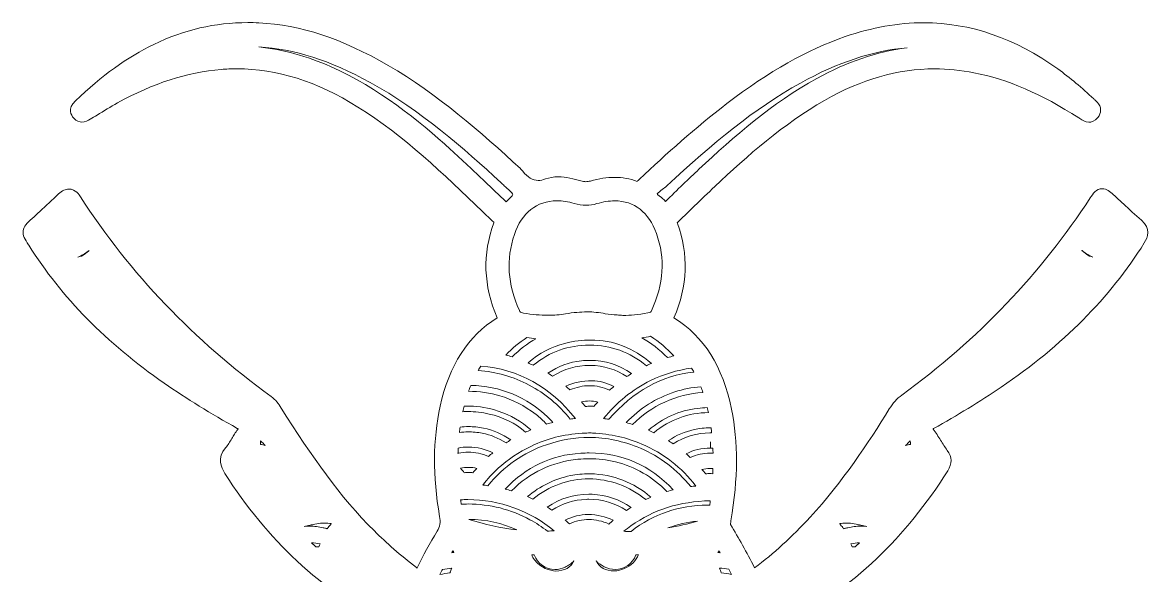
# Model space of a CAD drawing. Extents: x 39 to 1962, y -794 to -206.
# Drawn here: x 530.6 to 972.6, y -424.7 to -208.3 of the extents above; entities that cross this region are included whole.
import ezdxf

# ---------------------------------------------------------------- set-up
doc = ezdxf.new("R2010")
doc.units = 0
doc.header["$MEASUREMENT"] = 0
doc.layers.add('Layer 1', color=7, linetype='Continuous')

# ---------------------------------------------------------------- blocks, each defined once
blk = doc.blocks.new('block 5')
at = {"layer": 'Layer 1', "lineweight": 0}
for points, knots in [([(913.8, -350.93), (937.89, -334.6), (956.21, -316.15), (969.8, -294.52), (971.19, -292.3), (972.59, -288.97), (968.64, -285.61), (966.24, -283.58), (963.89, -281.37), (961.61, -279.24), (960.36, -278.07), (959.08, -276.87), (957.79, -275.69), (956.4, -274.43), (955.02, -273.3), (953.33, -273.3), (950.99, -273.3), (949.64, -275.37), (948.66, -276.88), (929.51, -306.35), (904.68, -332.32), (874.87, -354.09), (872.92, -355.51), (871.36, -357.22), (869.97, -359.47), (861.77, -372.71), (851.67, -388.09), (838.99, -401.82), (831.81, -409.61), (824.65, -416.14), (817.2, -421.7), (814.09, -415.56), (811.02, -410), (807.83, -404.75), (807.76, -404.63), (807.77, -404.43), (807.9, -403.7), (807.93, -403.58), (807.95, -403.46), (807.97, -403.34), (810.78, -386.47), (810.86, -372.58), (808.19, -359.64), (804.7, -342.72), (797.53, -331.33), (785.65, -323.85), (791.01, -311.34), (791.47, -298.92), (787.02, -286.91), (786.97, -286.76), (786.94, -286.66), (786.94, -286.6), (787, -286.51), (787.15, -286.34), (787.51, -285.99), (789.59, -284.01), (791.69, -281.99), (793.72, -280.03), (796.32, -277.53), (799, -274.95), (801.66, -272.44), (814.42, -260.41), (828.45, -248.01), (844.58, -238.76), (859.11, -230.44), (873.24, -226.39), (887.78, -226.39), (892.83, -226.39), (897.98, -226.9), (903.09, -227.91), (916.39, -230.53), (929.44, -236.16), (944.18, -245.6), (944.32, -245.69), (944.46, -245.79), (944.6, -245.88), (945.47, -246.47), (946.65, -247.28), (948.14, -247.28), (949.07, -247.28), (950.43, -246.96), (951.63, -245.44), (953.16, -243.49), (952.73, -241.74), (952.33, -240.87), (951.85, -239.82), (951.04, -239.11), (950.39, -238.53), (950.25, -238.4), (950.11, -238.28), (949.99, -238.16), (945.45, -233.83), (940.72, -229.88), (935.93, -226.42), (919.3, -214.43), (901.64, -208.35), (883.43, -208.35), (873.45, -208.35), (863.12, -210.18), (852.72, -213.79), (837.75, -218.98), (823.03, -227.3), (806.38, -239.97), (794, -249.39), (782.69, -259.74), (772.17, -269.53), (771.99, -269.7), (771.81, -269.88), (771.64, -270.05), (771.52, -270.18), (771.36, -270.34), (771.25, -270.45), (771.23, -270.44), (771.22, -270.44), (771.2, -270.43), (768.44, -269.39), (765.49, -268.86), (762.41, -268.86), (759.44, -268.86), (756.34, -269.33), (752.93, -270.3), (752.31, -270.47), (751.73, -270.56), (751.16, -270.56), (750.57, -270.56), (749.94, -270.46), (749.24, -270.27), (746.51, -269.52), (743.4, -268.67), (740.29, -268.67), (738.52, -268.67), (736.93, -268.94), (735.42, -269.48), (734.34, -269.87), (733.33, -270.07), (732.43, -270.07), (730.31, -270.07), (728.52, -268.97), (726.43, -266.39), (726.15, -266.04), (725.86, -265.77), (725.62, -265.56), (725.62, -265.56), (725.51, -265.45), (725.51, -265.45), (710.05, -251.11), (693.08, -236.3), (673.78, -225.06), (655.62, -214.49), (639.53, -209.19), (623.13, -208.38), (621.69, -208.31), (620.24, -208.28), (618.81, -208.28), (605.92, -208.28), (593.88, -211.07), (582.02, -216.82), (571.63, -221.85), (561.59, -229.07), (551.32, -238.89), (548.07, -241.99), (549.7, -244.62), (550.55, -245.6), (551.7, -246.94), (553, -247.22), (553.88, -247.22), (555.14, -247.22), (556.18, -246.69), (557.13, -246.12), (558.01, -245.58), (558.89, -245.04), (559.77, -244.5), (562.38, -242.89), (565.08, -241.23), (567.78, -239.73), (581.81, -231.98), (595.07, -227.68), (608.34, -226.62), (610.39, -226.45), (612.47, -226.37), (614.51, -226.37), (630.27, -226.37), (645.77, -231.26), (661.92, -241.33), (680.02, -252.62), (695.59, -267.66), (710.65, -282.2), (712.12, -283.62), (713.59, -285.04), (715.07, -286.46), (715.11, -286.5), (715.14, -286.53), (715.17, -286.56), (715.16, -286.59), (715.15, -286.62), (715.13, -286.66), (710.61, -298.78), (711.04, -311.29), (716.42, -323.83), (704.93, -331.05), (697.64, -342.38), (694.12, -358.45), (691.25, -371.6), (691.17, -385.69), (693.89, -401.55), (694.3, -403.93), (694.03, -405.57), (692.91, -407.4), (690.08, -412.03), (687.46, -416.85), (685.12, -421.71), (685.1, -421.75), (685.08, -421.79), (685.06, -421.82), (684.99, -421.77), (684.91, -421.71), (684.83, -421.64), (678.51, -416.7), (673.12, -412), (668.35, -407.26), (654.78, -393.79), (643.95, -378.29), (631.87, -359.16), (630.87, -357.58), (629.75, -355.93), (627.94, -354.62), (597.73, -332.77), (572.62, -306.48), (553.32, -276.5), (552.83, -275.74), (551.35, -273.44), (548.76, -273.44), (547.41, -273.44), (546.1, -274.07), (544.73, -275.36), (542.32, -277.66), (539.81, -279.96), (537.39, -282.18), (536.38, -283.1), (535.38, -284.02), (534.38, -284.94), (532.33, -286.83), (531.1, -287.97), (530.86, -289.77), (530.62, -291.56), (531.52, -292.98), (533, -295.34), (533, -295.34), (533.07, -295.45), (533.07, -295.45), (545.98, -315.97), (563.32, -333.63), (586.08, -349.43), (594.91, -355.56), (604.26, -361.35), (614.69, -367.13), (614.82, -367.2), (614.93, -367.26), (615.03, -367.32), (614.97, -367.4), (614.91, -367.48), (614.84, -367.58), (613.98, -368.73), (613.24, -369.94), (612.53, -371.1), (611.74, -372.41), (610.99, -373.65), (610.11, -374.73), (606.78, -378.81), (608.21, -382.23), (609.82, -384.75), (618.13, -397.77), (627.61, -409.29), (638.01, -418.98), (648.91, -429.16), (661.19, -437.69), (674.49, -444.32), (674.72, -444.44), (674.88, -444.53), (674.99, -444.6), (674.96, -444.72), (674.9, -444.89), (674.81, -445.12), (669.79, -458), (665.81, -471.82), (662.99, -486.21), (662.75, -487.43), (662.24, -488.34), (661.27, -489.27), (655.42, -494.91), (649.33, -500.1), (643.18, -504.7), (626.02, -517.52), (605.9, -528.45), (579.84, -539.1), (576.03, -540.65), (574.41, -543.03), (574.44, -547.04), (574.55, -563.4), (572.58, -581.06), (568.42, -601.02), (564.99, -617.51), (560.36, -633.59), (555.92, -648.65), (555.27, -650.82), (554.67, -652.88), (555.74, -654.63), (556.81, -656.38), (558.97, -656.79), (561.26, -657.22), (564.89, -657.91), (568.75, -658.63), (572.64, -659.34), (574.08, -659.6), (575.12, -659.79), (576.04, -659.79), (579.47, -659.79), (580.23, -657.28), (581.19, -654.12), (581.19, -654.12), (581.21, -654.05), (581.21, -654.05), (589.63, -626.24), (593.16, -596.71), (591.72, -566.26), (591.68, -565.39), (591.66, -564.52), (591.66, -563.63), (593.04, -564.68), (594.56, -565.2), (596.26, -565.2), (597.88, -565.2), (599.61, -564.73), (601.85, -563.68), (622.89, -553.81), (641.77, -540.65), (657.99, -524.55), (656.74, -543.64), (657.28, -560.46), (659.63, -575.81), (660.8, -583.39), (659.42, -589.76), (654.9, -597.78), (643.59, -617.8), (629.77, -637.83), (610.08, -662.7), (607.54, -665.9), (607.02, -668.85), (608.31, -672.55), (612.96, -685.8), (616.64, -700.42), (619.55, -717.25), (623.51, -740.2), (625.22, -763.08), (626.47, -784.38), (626.57, -785.93), (626.84, -790.65), (632.8, -790.83), (635.67, -790.91), (638.61, -791.11), (641.45, -791.3), (643.12, -791.41), (644.83, -791.53), (646.53, -791.62), (647.21, -791.66), (647.71, -791.67), (648.15, -791.67), (649.52, -791.67), (651.08, -791.52), (652.21, -790.35), (653.49, -789.03), (653.53, -787.25), (653.46, -784.89), (652.86, -765.2), (649.94, -744.89), (644.53, -722.81), (640.72, -707.23), (635.64, -691.09), (629.44, -674.81), (630.93, -674.97), (632.42, -675.06), (633.87, -675.15), (635.43, -675.25), (636.9, -675.34), (638.37, -675.5), (638.71, -675.54), (639.04, -675.56), (639.35, -675.56), (642.46, -675.56), (644.16, -673.71), (645.18, -672.32), (655.38, -658.35), (663.73, -643.6), (670.01, -628.42), (670.38, -629.63), (670.75, -630.86), (671.14, -632.06), (676.2, -647.82), (683.68, -668.26), (696.73, -686.59), (701.22, -692.88), (707.56, -700.71), (716.86, -705.45), (720.45, -707.28), (723.98, -708.2), (727.35, -708.2), (733.39, -708.2), (738.89, -705.19), (743.25, -699.48), (746.6, -695.08), (748.98, -689.9), (750.96, -682.68), (751.01, -682.53), (751.05, -682.38), (751.09, -682.22), (751.15, -682.45), (751.22, -682.67), (751.28, -682.9), (753.3, -689.87), (755.98, -697.1), (761.91, -702.78), (765.66, -706.37), (769.98, -708.19), (774.74, -708.19), (776.42, -708.19), (778.16, -707.96), (779.92, -707.51), (785.67, -706.03), (790.9, -702.78), (796.39, -697.28), (808.85, -684.79), (816.43, -669.44), (822.77, -654.7), (826.05, -647.09), (829.01, -638.8), (832.15, -628.43), (838.61, -644), (846.98, -658.76), (857.08, -672.36), (858.09, -673.73), (859.8, -675.55), (862.9, -675.55), (863.21, -675.55), (863.54, -675.53), (863.88, -675.5), (865.49, -675.32), (867.16, -675.21), (868.78, -675.11), (870.08, -675.02), (871.43, -674.94), (872.78, -674.81), (866.8, -690.63), (862.08, -705.43), (858.36, -720.02), (852.48, -743.13), (849.32, -764.47), (848.72, -785.24), (848.67, -786.82), (848.79, -788.81), (850.18, -790.24), (851.14, -791.23), (852.49, -791.72), (854.2, -791.72), (854.51, -791.72), (854.84, -791.71), (855.18, -791.68), (859.4, -791.3), (863.92, -791.02), (869.81, -790.77), (873.49, -790.61), (875.47, -788.67), (875.71, -785), (875.71, -785), (875.82, -783.32), (875.82, -783.32), (876.55, -772.22), (877.3, -760.74), (878.31, -749.49), (880.98, -720), (885.27, -697.86), (892.22, -677.72), (894.84, -670.15), (893.84, -664.69), (888.68, -658.27), (869.55, -634.47), (854.56, -612), (842.85, -589.56), (841.76, -587.47), (841.44, -585.53), (841.8, -583.07), (844.1, -567.17), (845.03, -550.65), (844.58, -533.94), (844.5, -530.82), (844.34, -527.67), (844.17, -524.6), (860.86, -541.22), (880.33, -554.62), (902.06, -564.43), (903.49, -565.07), (904.77, -565.39), (905.95, -565.39), (907.62, -565.39), (909.1, -564.8), (910.45, -563.59), (909.62, -579.85), (910.12, -595.81), (911.95, -611.07), (913.72, -625.8), (916.8, -640.62), (921.13, -655.13), (922.06, -658.25), (923.89, -659.83), (926.57, -659.83), (927.15, -659.83), (927.76, -659.76), (928.44, -659.6), (932.93, -658.57), (937.56, -657.79), (941.54, -657.13), (942.99, -656.89), (945.04, -656.37), (946.15, -654.56), (946.99, -653.21), (947.07, -651.51), (946.4, -649.37), (944.61, -643.65), (942.98, -637.75), (941.41, -632.04), (941.41, -632.04), (940.85, -630.01), (940.85, -630.01), (931.62, -596.61), (927.58, -570.56), (927.74, -545.57), (927.77, -541.45), (924.74, -540.14), (923.45, -539.58), (921.87, -538.9), (920.29, -538.22), (918.71, -537.55), (913.22, -535.19), (907.55, -532.76), (902.08, -530.18), (877.13, -518.42), (857.25, -505.16), (841.29, -489.64), (840.03, -488.41), (839.37, -487.26), (839.09, -485.78), (836.45, -471.95), (832.64, -458.62), (827.77, -446.19), (827.29, -444.98), (827.37, -444.62), (827.36, -444.61), (827.41, -444.54), (827.64, -444.25), (828.91, -443.61), (842.1, -436.91), (854.26, -428.32), (865.05, -418.06), (875.3, -408.33), (884.65, -396.77), (892.86, -383.72), (894.62, -380.92), (894.55, -378.39), (892.65, -375.76), (891.73, -374.49), (890.91, -373.16), (890.03, -371.75), (889.15, -370.32), (888.23, -368.84), (887.2, -367.42), (887.17, -367.37), (887.14, -367.33), (887.11, -367.28), (887.17, -367.25), (887.25, -367.2), (887.33, -367.16), (896.47, -362.1), (905.38, -356.65), (913.8, -350.93)], [0, 0, 0, 0, 1, 1, 1, 2, 2, 2, 3, 3, 3, 4, 4, 4, 5, 5, 5, 6, 6, 6, 7, 7, 7, 8, 8, 8, 9, 9, 9, 10, 10, 10, 11, 11, 11, 12, 12, 12, 13, 13, 13, 14, 14, 14, 15, 15, 15, 16, 16, 16, 17, 17, 17, 18, 18, 18, 19, 19, 19, 20, 20, 20, 21, 21, 21, 22, 22, 22, 23, 23, 23, 24, 24, 24, 25, 25, 25, 26, 26, 26, 27, 27, 27, 28, 28, 28, 29, 29, 29, 30, 30, 30, 31, 31, 31, 32, 32, 32, 33, 33, 33, 34, 34, 34, 35, 35, 35, 36, 36, 36, 37, 37, 37, 38, 38, 38, 39, 39, 39, 40, 40, 40, 41, 41, 41, 42, 42, 42, 43, 43, 43, 44, 44, 44, 45, 45, 45, 46, 46, 46, 47, 47, 47, 48, 48, 48, 49, 49, 49, 50, 50, 50, 51, 51, 51, 52, 52, 52, 53, 53, 53, 54, 54, 54, 55, 55, 55, 56, 56, 56, 57, 57, 57, 58, 58, 58, 59, 59, 59, 60, 60, 60, 61, 61, 61, 62, 62, 62, 63, 63, 63, 64, 64, 64, 65, 65, 65, 66, 66, 66, 67, 67, 67, 68, 68, 68, 69, 69, 69, 70, 70, 70, 71, 71, 71, 72, 72, 72, 73, 73, 73, 74, 74, 74, 75, 75, 75, 76, 76, 76, 77, 77, 77, 78, 78, 78, 79, 79, 79, 80, 80, 80, 81, 81, 81, 82, 82, 82, 83, 83, 83, 84, 84, 84, 85, 85, 85, 86, 86, 86, 87, 87, 87, 88, 88, 88, 89, 89, 89, 90, 90, 90, 91, 91, 91, 92, 92, 92, 93, 93, 93, 94, 94, 94, 95, 95, 95, 96, 96, 96, 97, 97, 97, 98, 98, 98, 99, 99, 99, 100, 100, 100, 101, 101, 101, 102, 102, 102, 103, 103, 103, 104, 104, 104, 105, 105, 105, 106, 106, 106, 107, 107, 107, 108, 108, 108, 109, 109, 109, 110, 110, 110, 111, 111, 111, 112, 112, 112, 113, 113, 113, 114, 114, 114, 115, 115, 115, 116, 116, 116, 117, 117, 117, 118, 118, 118, 119, 119, 119, 120, 120, 120, 121, 121, 121, 122, 122, 122, 123, 123, 123, 124, 124, 124, 125, 125, 125, 126, 126, 126, 127, 127, 127, 128, 128, 128, 129, 129, 129, 130, 130, 130, 131, 131, 131, 132, 132, 132, 133, 133, 133, 134, 134, 134, 135, 135, 135, 136, 136, 136, 137, 137, 137, 138, 138, 138, 139, 139, 139, 140, 140, 140, 141, 141, 141, 142, 142, 142, 143, 143, 143, 144, 144, 144, 145, 145, 145, 146, 146, 146, 147, 147, 147, 148, 148, 148, 149, 149, 149, 150, 150, 150, 151, 151, 151, 152, 152, 152, 153, 153, 153, 154, 154, 154, 155, 155, 155, 156, 156, 156, 157, 157, 157, 158, 158, 158, 159, 159, 159, 160, 160, 160, 161, 161, 161, 162, 162, 162, 163, 163, 163, 164, 164, 164, 165, 165, 165, 166, 166, 166, 167, 167, 167, 168, 168, 168, 169, 169, 169, 170, 170, 170, 171, 171, 171, 172, 172, 172, 173, 173, 173, 174, 174, 174, 175, 175, 175, 176, 176, 176, 177, 177, 177, 178, 178, 178, 179, 179, 179, 180, 180, 180, 181, 181, 181, 182, 182, 182, 183, 183, 183, 184, 184, 184, 185, 185, 185, 186, 186, 186, 187, 187, 187, 188, 188, 188, 189, 189, 189, 190, 190, 190, 191, 191, 191, 192, 192, 192, 193, 193, 193, 194, 194, 194, 194]), ([(711.61, -270.52), (707.25, -266.35), (702.74, -262.04), (698.17, -257.92), (685.66, -246.63), (670.3, -233.95), (651.24, -225.5), (641.99, -221.39), (632.56, -218.83), (623.11, -217.83), (637, -218.58), (650.96, -223.04), (666.65, -231.68), (686.5, -242.63), (703.48, -257.63), (717.84, -270.83), (718.08, -271.05), (718.31, -271.27), (718.55, -271.49), (718.77, -271.71), (719, -271.93), (719.24, -272.15), (720.73, -273.52), (722.26, -274.94), (722.62, -275.57), (722.33, -276.12), (721.2, -277.26), (719.99, -278.46), (719.97, -278.45), (719.96, -278.44), (719.95, -278.42), (717.15, -275.81), (714.33, -273.12), (711.61, -270.52)], [0, 0, 0, 0, 1, 1, 1, 2, 2, 2, 3, 3, 3, 4, 4, 4, 5, 5, 5, 6, 6, 6, 7, 7, 7, 8, 8, 8, 9, 9, 9, 10, 10, 10, 11, 11, 11, 11]), ([(781.05, -273.61), (781.65, -273.15), (782.28, -272.68), (782.84, -272.15), (801.05, -255.36), (816.92, -242.1), (835.22, -231.94), (849.84, -223.82), (863.54, -219.28), (877.01, -218.1), (865.17, -219.65), (853.3, -223.68), (841.58, -230.14), (824.03, -239.81), (809.04, -252.95), (795.45, -265.7), (791.54, -269.38), (786.93, -273.74), (782.32, -278.33), (781.65, -277.42), (780.77, -276.75), (780.04, -276.18), (779.73, -275.94), (779.29, -275.6), (779.05, -275.36), (779.41, -274.87), (780.45, -274.07), (781.05, -273.61)], [0, 0, 0, 0, 1, 1, 1, 2, 2, 2, 3, 3, 3, 4, 4, 4, 5, 5, 5, 6, 6, 6, 7, 7, 7, 8, 8, 8, 9, 9, 9, 9]), ([(739.84, -278.05), (741.97, -278.05), (744.23, -278.4), (746.57, -279.07), (748.24, -279.56), (749.77, -279.8), (751.24, -279.8), (752.63, -279.8), (754, -279.59), (755.42, -279.16), (757.87, -278.43), (760.24, -278.06), (762.45, -278.06), (770.13, -278.06), (775.78, -282.47), (778.78, -290.83), (782.31, -300.66), (781.68, -310.58), (776.85, -321.15), (776.68, -321.53), (776.59, -321.73), (775.41, -321.94), (771.59, -322.6), (768.63, -322.9), (765.8, -322.9), (765.8, -322.9), (765.7, -322.9), (765.7, -322.9), (764.94, -322.83), (764.17, -322.78), (763.44, -322.74), (761.78, -322.64), (760.22, -322.54), (758.75, -322.24), (756.44, -321.76), (754.09, -321.52), (751.59, -321.52), (749.02, -321.52), (746.29, -321.77), (743.22, -322.29), (741.01, -322.66), (738.68, -322.85), (736.29, -322.85), (733.29, -322.85), (730.18, -322.57), (726.76, -321.99), (725.54, -321.78), (725.36, -321.5), (725.13, -321), (720.5, -310.72), (719.86, -300.98), (723.17, -291.22), (726.06, -282.73), (731.98, -278.05), (739.84, -278.05)], [0, 0, 0, 0, 1, 1, 1, 2, 2, 2, 3, 3, 3, 4, 4, 4, 5, 5, 5, 6, 6, 6, 7, 7, 7, 8, 8, 8, 9, 9, 9, 10, 10, 10, 11, 11, 11, 12, 12, 12, 13, 13, 13, 14, 14, 14, 15, 15, 15, 16, 16, 16, 17, 17, 17, 18, 18, 18, 18]), ([(555.77, -298.27), (555.47, -298.5), (555.17, -298.74), (554.87, -298.99), (554.17, -299.56), (553.31, -299.84), (552.32, -300.05), (552.41, -300.02), (552.87, -299.8), (552.87, -299.8), (554.25, -299.17), (555.53, -298.38), (556.69, -297.45), (556.7, -297.46), (556.71, -297.48), (556.73, -297.5), (556.41, -297.75), (556.1, -298.01), (555.77, -298.27)], [0, 0, 0, 0, 1, 1, 1, 2, 2, 2, 3, 3, 3, 4, 4, 4, 5, 5, 5, 6, 6, 6, 6]), ([(945.42, -297.53), (946.55, -298.43), (947.79, -299.19), (949.14, -299.8), (949.14, -299.8), (949.6, -300.02), (949.68, -300.05), (948.7, -299.84), (947.83, -299.56), (947.13, -298.99), (946.84, -298.75), (946.55, -298.52), (946.26, -298.29), (945.96, -298.05), (945.67, -297.82), (945.38, -297.58), (945.4, -297.56), (945.41, -297.55), (945.42, -297.53)], [0, 0, 0, 0, 1, 1, 1, 2, 2, 2, 3, 3, 3, 4, 4, 4, 5, 5, 5, 6, 6, 6, 6]), ([(773.01, -331.7), (774.18, -331.53), (775.35, -331.33), (776.5, -331.09), (779.77, -333.19), (782.83, -335.76), (785.62, -338.75), (784.81, -338.95), (783.98, -339.17), (783.15, -339.43), (780.01, -336.28), (776.62, -333.7), (773.01, -331.7)], [0, 0, 0, 0, 1, 1, 1, 2, 2, 2, 3, 3, 3, 4, 4, 4, 4]), ([(722.29, -339.18), (721.49, -338.9), (720.67, -338.65), (719.82, -338.44), (722.32, -335.8), (725.08, -333.49), (728.08, -331.54), (729.24, -331.74), (730.41, -331.9), (731.59, -332.01), (728.28, -333.91), (725.18, -336.3), (722.29, -339.18)], [0, 0, 0, 0, 1, 1, 1, 2, 2, 2, 3, 3, 3, 4, 4, 4, 4]), ([(742.91, -333.84), (746.42, -332.97), (749.85, -332.53), (753.12, -332.53), (761.76, -332.53), (769.72, -335.61), (776.82, -341.7), (776.16, -341.97), (775.51, -342.26), (774.85, -342.58), (768.41, -337.26), (760.96, -334.55), (752.7, -334.52), (752.7, -334.52), (752.57, -334.52), (752.57, -334.52), (744.36, -334.52), (736.95, -337.17), (730.56, -342.39), (729.88, -342.07), (729.19, -341.77), (728.51, -341.48), (732.9, -337.68), (737.73, -335.11), (742.91, -333.84)], [0, 0, 0, 0, 1, 1, 1, 2, 2, 2, 3, 3, 3, 4, 4, 4, 5, 5, 5, 6, 6, 6, 7, 7, 7, 8, 8, 8, 8]), ([(710.01, -342.71), (724.69, -343.89), (737.45, -350.97), (747.04, -363.26), (746.37, -363.33), (745.71, -363.41), (745.06, -363.49), (740.56, -357.93), (735.15, -353.45), (729, -350.18), (722.83, -346.9), (715.97, -344.94), (708.95, -344.44), (709.29, -343.85), (709.64, -343.28), (710.01, -342.71)], [0, 0, 0, 0, 1, 1, 1, 2, 2, 2, 3, 3, 3, 4, 4, 4, 5, 5, 5, 5]), ([(749.41, -340.66), (750.53, -340.55), (751.65, -340.49), (752.73, -340.49), (758.62, -340.49), (764.11, -342.23), (769.07, -345.67), (768.48, -346.03), (767.87, -346.42), (767.26, -346.85), (762.97, -344.04), (758.12, -342.56), (752.84, -342.46), (752.83, -342.46), (752.81, -342.46), (752.79, -342.46), (747.42, -342.47), (742.49, -343.9), (738.14, -346.71), (737.57, -346.31), (736.97, -345.91), (736.31, -345.5), (740.3, -342.78), (744.7, -341.15), (749.41, -340.66)], [0, 0, 0, 0, 1, 1, 1, 2, 2, 2, 3, 3, 3, 4, 4, 4, 5, 5, 5, 6, 6, 6, 7, 7, 7, 8, 8, 8, 8]), ([(792.57, -343.55), (792.88, -344.04), (793.17, -344.55), (793.46, -345.06), (780.89, -346.41), (769.71, -352.63), (760.18, -363.58), (759.48, -363.44), (758.79, -363.36), (758.11, -363.31), (763.13, -356.97), (769.3, -351.97), (776.5, -348.41), (781.55, -345.91), (786.83, -344.32), (792.57, -343.55)], [0, 0, 0, 0, 1, 1, 1, 2, 2, 2, 3, 3, 3, 4, 4, 4, 5, 5, 5, 5]), ([(753.62, -348.45), (753.62, -348.45), (753.7, -348.45), (753.7, -348.45), (756.34, -348.47), (759.33, -349.29), (762.11, -350.73), (761.52, -351.24), (760.97, -351.71), (760.44, -352.17), (757.85, -351), (755.22, -350.41), (752.59, -350.41), (750.03, -350.41), (747.47, -350.97), (744.93, -352.08), (744.38, -351.56), (743.84, -351.08), (743.31, -350.62), (746.35, -349.13), (749.62, -348.45), (753.62, -348.45)], [0, 0, 0, 0, 1, 1, 1, 2, 2, 2, 3, 3, 3, 4, 4, 4, 5, 5, 5, 6, 6, 6, 7, 7, 7, 7]), ([(706.1, -350.31), (717.51, -350.51), (728.21, -354.89), (736.32, -362.71), (737.01, -363.37), (737.65, -364.05), (738.29, -364.77), (737.45, -364.96), (736.6, -365.18), (735.74, -365.44), (734.52, -364.16), (733.2, -362.84), (731.66, -361.69), (727.02, -358.21), (722.4, -355.82), (717.54, -354.38), (713.6, -353.22), (709.46, -352.62), (705.24, -352.62), (705.51, -351.84), (705.8, -351.06), (706.1, -350.31)], [0, 0, 0, 0, 1, 1, 1, 2, 2, 2, 3, 3, 3, 4, 4, 4, 5, 5, 5, 6, 6, 6, 7, 7, 7, 7]), ([(796.17, -350.83), (796.45, -351.55), (796.72, -352.29), (796.98, -353.05), (786.6, -353.74), (776.7, -358.22), (769.41, -365.59), (768.59, -365.31), (767.76, -365.07), (766.96, -364.86), (772.2, -359.32), (778.57, -355.29), (785.93, -352.86), (789.22, -351.78), (792.65, -351.1), (796.17, -350.83)], [0, 0, 0, 0, 1, 1, 1, 2, 2, 2, 3, 3, 3, 4, 4, 4, 5, 5, 5, 5]), ([(752.62, -356.4), (753.67, -356.4), (754.73, -356.54), (755.8, -356.81), (755.3, -357.37), (754.81, -357.94), (754.34, -358.52), (753.87, -358.45), (753.4, -358.41), (752.92, -358.41), (752.31, -358.41), (751.67, -358.47), (751, -358.58), (750.51, -357.96), (750.02, -357.36), (749.51, -356.79), (750.56, -356.53), (751.6, -356.4), (752.62, -356.4)], [0, 0, 0, 0, 1, 1, 1, 2, 2, 2, 3, 3, 3, 4, 4, 4, 5, 5, 5, 6, 6, 6, 6]), ([(703.51, -358.45), (703.84, -358.42), (704.16, -358.41), (704.47, -358.41), (704.72, -358.41), (704.94, -358.42), (705.16, -358.44), (705.24, -358.45), (705.32, -358.45), (705.41, -358.45), (705.42, -358.45), (705.72, -358.45), (705.86, -358.45), (709.43, -358.45), (712.94, -359.05), (716.89, -360.36), (721.61, -361.91), (725.87, -364.38), (729.57, -367.71), (728.89, -368), (728.21, -368.3), (727.56, -368.6), (723.45, -365.1), (718.67, -362.71), (713.35, -361.5), (710.54, -360.86), (707.75, -360.53), (705.05, -360.53), (704.37, -360.53), (703.68, -360.55), (703, -360.59), (703.16, -359.87), (703.33, -359.16), (703.51, -358.45)], [0, 0, 0, 0, 1, 1, 1, 2, 2, 2, 3, 3, 3, 4, 4, 4, 5, 5, 5, 6, 6, 6, 7, 7, 7, 8, 8, 8, 9, 9, 9, 10, 10, 10, 11, 11, 11, 11]), ([(799.12, -360.94), (791.41, -361), (784.21, -363.64), (777.71, -368.8), (777.06, -368.47), (776.39, -368.15), (775.71, -367.85), (781.33, -363.01), (787.78, -360.13), (794.94, -359.28), (796.2, -359.13), (797.45, -359.04), (798.68, -359), (798.84, -359.64), (798.98, -360.29), (799.12, -360.94)], [0, 0, 0, 0, 1, 1, 1, 2, 2, 2, 3, 3, 3, 4, 4, 4, 5, 5, 5, 5]), ([(701.92, -366.62), (703.02, -366.49), (704.12, -366.43), (705.23, -366.43), (707.14, -366.43), (709.1, -366.63), (711.05, -367.01), (714.89, -367.77), (718.47, -369.33), (721.74, -371.65), (721.13, -372.01), (720.52, -372.4), (719.92, -372.82), (716.86, -370.85), (713.81, -369.61), (710.62, -369.02), (708.73, -368.67), (706.85, -368.49), (705.04, -368.49), (703.9, -368.49), (702.76, -368.56), (701.65, -368.7), (701.73, -368.01), (701.82, -367.31), (701.92, -366.62)], [0, 0, 0, 0, 1, 1, 1, 2, 2, 2, 3, 3, 3, 4, 4, 4, 5, 5, 5, 6, 6, 6, 7, 7, 7, 8, 8, 8, 8]), ([(749.72, -369.06), (749.72, -369.06), (750.37, -369.02), (750.37, -369.02), (751.19, -368.97), (751.95, -368.92), (752.71, -368.92), (753.08, -368.92), (753.41, -368.93), (753.73, -368.96), (753.76, -368.96), (753.78, -368.96), (753.8, -368.96), (760.86, -369.3), (767.16, -370.7), (773.07, -373.25), (781.54, -376.89), (788.64, -382.41), (794.2, -389.68), (793.51, -389.74), (792.84, -389.82), (792.2, -389.9), (786.81, -383.19), (780.2, -378.15), (772.53, -374.9), (765.91, -372.1), (759.14, -370.68), (752.4, -370.68), (746.88, -370.68), (741.27, -371.63), (735.74, -373.52), (726.65, -376.61), (718.93, -382.01), (712.8, -389.56), (712.1, -389.45), (711.43, -389.36), (710.79, -389.29), (712.64, -386.93), (714.68, -384.73), (716.87, -382.73), (720.59, -379.32), (724.85, -376.47), (729.9, -374.02), (735.84, -371.12), (742.33, -369.5), (749.72, -369.06)], [0, 0, 0, 0, 1, 1, 1, 2, 2, 2, 3, 3, 3, 4, 4, 4, 5, 5, 5, 6, 6, 6, 7, 7, 7, 8, 8, 8, 9, 9, 9, 10, 10, 10, 11, 11, 11, 12, 12, 12, 13, 13, 13, 14, 14, 14, 15, 15, 15, 15]), ([(800.16, -366.88), (800.25, -367.54), (800.33, -368.21), (800.41, -368.88), (800.19, -368.87), (799.97, -368.87), (799.75, -368.87), (794.79, -368.87), (789.81, -370.34), (785.29, -373.14), (784.66, -372.7), (784.05, -372.29), (783.45, -371.92), (786.56, -369.81), (789.95, -368.35), (793.55, -367.56), (795.53, -367.12), (797.61, -366.91), (800.11, -366.88), (800.13, -366.88), (800.14, -366.88), (800.16, -366.88)], [0, 0, 0, 0, 1, 1, 1, 2, 2, 2, 3, 3, 3, 4, 4, 4, 5, 5, 5, 6, 6, 6, 7, 7, 7, 7]), ([(623.73, -373.37), (623.77, -372.94), (623.8, -372.5), (623.83, -372.05), (624.52, -372.63), (625.12, -373.24), (625.64, -373.88), (625.03, -373.68), (624.39, -373.51), (623.73, -373.37)], [0, 0, 0, 0, 1, 1, 1, 2, 2, 2, 3, 3, 3, 3]), ([(701.09, -376.89), (701.11, -376.19), (701.13, -375.5), (701.16, -374.81), (702.47, -374.57), (703.81, -374.45), (705.17, -374.45), (708.62, -374.45), (711.94, -375.23), (714.73, -376.68), (714.15, -377.16), (713.6, -377.65), (713.06, -378.14), (710.4, -376.99), (707.74, -376.41), (705.15, -376.41), (703.82, -376.41), (702.48, -376.57), (701.16, -376.87), (701.14, -376.87), (701.11, -376.88), (701.09, -376.89)], [0, 0, 0, 0, 1, 1, 1, 2, 2, 2, 3, 3, 3, 4, 4, 4, 5, 5, 5, 6, 6, 6, 7, 7, 7, 7]), ([(800.95, -376.87), (800.54, -376.84), (800.13, -376.83), (799.71, -376.83), (797.16, -376.83), (794.59, -377.39), (792.06, -378.5), (791.52, -377.98), (790.98, -377.49), (790.43, -377.03), (793.39, -375.57), (796.53, -374.86), (799.96, -374.86), (799.96, -374.86), (799.96, -372.4), (799.96, -372.4), (799.96, -372.4), (799.96, -374.86), (799.96, -374.86), (800.27, -374.86), (800.57, -374.87), (800.88, -374.88), (800.91, -375.54), (800.94, -376.2), (800.95, -376.87)], [0, 0, 0, 0, 1, 1, 1, 2, 2, 2, 3, 3, 3, 4, 4, 4, 5, 5, 5, 6, 6, 6, 7, 7, 7, 8, 8, 8, 8]), ([(876.36, -373.88), (876.88, -373.24), (877.48, -372.63), (878.17, -372.05), (878.2, -372.5), (878.24, -372.94), (878.27, -373.37), (877.62, -373.51), (876.98, -373.68), (876.36, -373.88)], [0, 0, 0, 0, 1, 1, 1, 2, 2, 2, 3, 3, 3, 3]), ([(762.7, -380.24), (759.35, -379.4), (755.91, -378.98), (752.49, -378.98), (751.03, -378.98), (749.55, -379.06), (748.07, -379.21), (738.07, -380.23), (729.31, -384.38), (722.04, -391.56), (721.25, -391.32), (720.44, -391.09), (719.58, -390.87), (727.87, -382.17), (737.59, -377.57), (749.16, -376.85), (750.28, -376.78), (751.4, -376.74), (752.49, -376.74), (765.38, -376.74), (776.17, -381.47), (785.39, -391.16), (784.53, -391.36), (783.72, -391.58), (782.92, -391.83), (777.28, -386.07), (770.48, -382.17), (762.7, -380.24)], [0, 0, 0, 0, 1, 1, 1, 2, 2, 2, 3, 3, 3, 4, 4, 4, 5, 5, 5, 6, 6, 6, 7, 7, 7, 8, 8, 8, 9, 9, 9, 9]), ([(702.13, -382.76), (703.12, -382.5), (704.1, -382.38), (705.07, -382.38), (705.07, -382.38), (705.29, -382.38), (705.29, -382.38), (706.32, -382.38), (707.36, -382.52), (708.42, -382.79), (707.94, -383.33), (707.46, -383.9), (706.97, -384.51), (706.39, -384.41), (705.81, -384.35), (705.22, -384.35), (704.67, -384.35), (704.12, -384.4), (703.57, -384.49), (703.11, -383.91), (702.63, -383.34), (702.13, -382.76)], [0, 0, 0, 0, 1, 1, 1, 2, 2, 2, 3, 3, 3, 4, 4, 4, 5, 5, 5, 6, 6, 6, 7, 7, 7, 7]), ([(800.85, -384.87), (800.47, -384.82), (800.08, -384.8), (799.7, -384.8), (799.16, -384.8), (798.62, -384.85), (798.08, -384.93), (797.61, -384.34), (797.13, -383.76), (796.63, -383.2), (797.67, -382.94), (798.7, -382.8), (799.72, -382.8), (800.12, -382.8), (800.53, -382.82), (800.93, -382.86), (800.91, -383.53), (800.88, -384.19), (800.85, -384.87)], [0, 0, 0, 0, 1, 1, 1, 2, 2, 2, 3, 3, 3, 4, 4, 4, 5, 5, 5, 6, 6, 6, 6]), ([(752.35, -386.9), (744.45, -386.9), (736.66, -389.69), (730.34, -394.78), (729.66, -394.45), (728.99, -394.14), (728.32, -393.85), (733.21, -389.66), (738.87, -386.9), (745.17, -385.62), (747.44, -385.17), (749.87, -384.93), (752.8, -384.89), (761.95, -385.13), (769.95, -388.22), (776.62, -394.08), (775.96, -394.35), (775.28, -394.66), (774.6, -394.98), (768.24, -389.76), (760.37, -386.9), (752.35, -386.9)], [0, 0, 0, 0, 1, 1, 1, 2, 2, 2, 3, 3, 3, 4, 4, 4, 5, 5, 5, 6, 6, 6, 7, 7, 7, 7]), ([(752.37, -394.88), (752, -394.88), (751.63, -394.89), (751.26, -394.91), (746.43, -395.09), (741.94, -396.5), (737.87, -399.12), (737.26, -398.71), (736.65, -398.32), (736.04, -397.94), (740.94, -394.59), (746.39, -392.9), (752.29, -392.9), (752.72, -392.9), (753.17, -392.91), (753.61, -392.93), (759.18, -393.15), (764.3, -394.88), (768.85, -398.08), (768.25, -398.44), (767.63, -398.83), (767.02, -399.25), (762.56, -396.35), (757.63, -394.88), (752.37, -394.88)], [0, 0, 0, 0, 1, 1, 1, 2, 2, 2, 3, 3, 3, 4, 4, 4, 5, 5, 5, 6, 6, 6, 7, 7, 7, 8, 8, 8, 8]), ([(704.92, -394.99), (717.31, -394.99), (729.36, -399.39), (738.76, -407.21), (737.89, -407.27), (737.01, -407.31), (736.15, -407.34), (733.99, -405.68), (731.68, -404.17), (729.26, -402.86), (721.88, -398.84), (713.51, -396.72), (705.07, -396.72), (704.16, -396.72), (703.26, -396.74), (702.35, -396.79), (702.27, -396.21), (702.2, -395.64), (702.12, -395.07), (703.06, -395.02), (703.99, -394.99), (704.92, -394.99)], [0, 0, 0, 0, 1, 1, 1, 2, 2, 2, 3, 3, 3, 4, 4, 4, 5, 5, 5, 6, 6, 6, 7, 7, 7, 7]), ([(768.86, -407.43), (768.32, -407.45), (767.79, -407.45), (767.25, -407.46), (766.83, -407.44), (766.42, -407.42), (766.01, -407.4), (766.93, -406.66), (767.86, -405.94), (768.82, -405.26), (777.81, -398.89), (787.72, -395.75), (799.89, -395.43), (799.82, -396.01), (799.74, -396.61), (799.65, -397.2), (799.38, -397.2), (799.1, -397.2), (798.83, -397.2), (787.72, -397.2), (777.64, -400.64), (768.86, -407.43)], [0, 0, 0, 0, 1, 1, 1, 2, 2, 2, 3, 3, 3, 4, 4, 4, 5, 5, 5, 6, 6, 6, 7, 7, 7, 7]), ([(752.36, -402.81), (749.8, -402.81), (747.22, -403.37), (744.69, -404.48), (744.14, -403.96), (743.6, -403.48), (743.06, -403.01), (745.89, -401.59), (748.92, -400.86), (752.11, -400.83), (755.66, -400.88), (758.85, -401.62), (761.81, -403.11), (761.28, -403.55), (760.74, -404.03), (760.17, -404.56), (757.6, -403.4), (754.98, -402.81), (752.36, -402.81)], [0, 0, 0, 0, 1, 1, 1, 2, 2, 2, 3, 3, 3, 4, 4, 4, 5, 5, 5, 6, 6, 6, 6]), ([(651.15, -404.86), (650.76, -405.32), (650.34, -405.82), (649.94, -406.38), (649.81, -406.35), (649.67, -406.32), (649.53, -406.29), (649.12, -406.2), (648.71, -406.11), (648.3, -406.01), (646.64, -405.6), (644.89, -405.4), (643.1, -405.4), (642.35, -405.4), (641.6, -405.43), (640.82, -405.5), (641.58, -405.32), (642.37, -405.16), (643.2, -405.02), (643.82, -404.91), (644.42, -404.78), (645, -404.65), (646.06, -404.41), (647.07, -404.19), (648.02, -404.16), (648.96, -404.17), (649.92, -404.26), (650.93, -404.35), (651.11, -404.37), (651.28, -404.39), (651.46, -404.4), (651.46, -404.43), (651.47, -404.46), (651.47, -404.49), (651.36, -404.62), (651.26, -404.74), (651.15, -404.86)], [0, 0, 0, 0, 1, 1, 1, 2, 2, 2, 3, 3, 3, 4, 4, 4, 5, 5, 5, 6, 6, 6, 7, 7, 7, 8, 8, 8, 9, 9, 9, 10, 10, 10, 11, 11, 11, 12, 12, 12, 12]), ([(705.38, -402.74), (712.12, -402.79), (718.38, -404.18), (724.1, -406.87), (717.8, -406.19), (711.53, -404.8), (705.38, -402.74)], [0, 0, 0, 0, 1, 1, 1, 2, 2, 2, 2]), ([(783.29, -406.11), (786.97, -404.7), (790.83, -403.79), (794.82, -403.39), (791.07, -404.54), (787.24, -405.45), (783.29, -406.11)], [0, 0, 0, 0, 1, 1, 1, 2, 2, 2, 2]), ([(858.91, -405.4), (857.12, -405.4), (855.37, -405.6), (853.71, -406.01), (853.3, -406.11), (852.88, -406.2), (852.47, -406.29), (852.33, -406.32), (852.2, -406.35), (852.06, -406.38), (851.67, -405.82), (851.24, -405.32), (850.85, -404.86), (850.75, -404.74), (850.64, -404.62), (850.54, -404.49), (850.54, -404.46), (850.54, -404.43), (850.55, -404.4), (850.72, -404.39), (850.9, -404.37), (851.07, -404.35), (852.09, -404.26), (853.05, -404.17), (853.99, -404.16), (854.94, -404.19), (855.94, -404.41), (857, -404.65), (857.58, -404.78), (858.18, -404.91), (858.8, -405.02), (859.63, -405.16), (860.42, -405.32), (861.18, -405.5), (860.41, -405.43), (859.65, -405.4), (858.91, -405.4)], [0, 0, 0, 0, 1, 1, 1, 2, 2, 2, 3, 3, 3, 4, 4, 4, 5, 5, 5, 6, 6, 6, 7, 7, 7, 8, 8, 8, 9, 9, 9, 10, 10, 10, 11, 11, 11, 12, 12, 12, 12]), ([(646.63, -413.5), (646.57, -413.5), (646.52, -413.5), (646.47, -413.5), (646.36, -413.5), (645.95, -413.51), (645.85, -413.51), (645.73, -413.51), (645.6, -413.51), (645.47, -413.51), (644.89, -412.98), (644.31, -412.44), (643.73, -411.9), (644.83, -411.93), (645.95, -412.05), (647.09, -412.28), (646.93, -412.68), (646.78, -413.08), (646.63, -413.5)], [0, 0, 0, 0, 1, 1, 1, 2, 2, 2, 3, 3, 3, 4, 4, 4, 5, 5, 5, 6, 6, 6, 6]), ([(699.04, -415.06), (699.21, -415.27), (699.37, -415.48), (699.53, -415.7), (699.23, -415.72), (698.93, -415.75), (698.63, -415.78), (698.77, -415.54), (698.91, -415.29), (699.04, -415.06)], [0, 0, 0, 0, 1, 1, 1, 2, 2, 2, 3, 3, 3, 3]), ([(803.31, -415.1), (803.43, -415.32), (803.56, -415.55), (803.68, -415.78), (803.4, -415.75), (803.12, -415.72), (802.84, -415.7), (803, -415.49), (803.15, -415.29), (803.31, -415.1)], [0, 0, 0, 0, 1, 1, 1, 2, 2, 2, 3, 3, 3, 3]), ([(856.54, -413.51), (856.4, -413.51), (856.27, -413.51), (856.14, -413.51), (856.05, -413.51), (855.64, -413.5), (855.53, -413.5), (855.48, -413.5), (855.43, -413.5), (855.38, -413.5), (855.23, -413.08), (855.07, -412.68), (854.91, -412.28), (856.06, -412.05), (857.17, -411.93), (858.28, -411.9), (857.7, -412.44), (857.12, -412.98), (856.54, -413.51)], [0, 0, 0, 0, 1, 1, 1, 2, 2, 2, 3, 3, 3, 4, 4, 4, 5, 5, 5, 6, 6, 6, 6]), ([(743.06, -421.44), (744.25, -420.87), (745.54, -420.14), (746.5, -418.95), (745.29, -421.52), (742.83, -422.93), (739.38, -422.95), (736.98, -422.8), (733.61, -421.91), (731.05, -418.56), (730.58, -417.96), (730.23, -417.28), (730, -416.56), (730.32, -416.58), (730.63, -416.6), (730.94, -416.61), (732.28, -420.11), (735.45, -422.36), (739.06, -422.36), (739.06, -422.36), (739.06, -422.36), (739.06, -422.36), (740.42, -422.36), (741.76, -422.05), (743.06, -421.44)], [0, 0, 0, 0, 1, 1, 1, 2, 2, 2, 3, 3, 3, 4, 4, 4, 5, 5, 5, 6, 6, 6, 7, 7, 7, 8, 8, 8, 8]), ([(769.62, -419.75), (767.59, -421.69), (765.01, -422.82), (762.33, -422.94), (758.91, -422.94), (756.41, -421.52), (755.2, -418.96), (756.07, -420.05), (757.28, -420.74), (758.39, -421.31), (759.75, -422.01), (761.18, -422.36), (762.63, -422.36), (766.28, -422.36), (769.42, -420.13), (770.76, -416.63), (771.07, -416.62), (771.39, -416.6), (771.71, -416.59), (771.33, -417.71), (770.63, -418.78), (769.62, -419.75)], [0, 0, 0, 0, 1, 1, 1, 2, 2, 2, 3, 3, 3, 4, 4, 4, 5, 5, 5, 6, 6, 6, 7, 7, 7, 7]), ([(695.07, -422.31), (696.24, -422.11), (697.43, -421.95), (698.64, -421.82), (698.39, -422.44), (698.16, -423.06), (697.92, -423.68), (696.61, -423.84), (695.31, -424.05), (694.03, -424.31), (694.37, -423.64), (694.72, -422.98), (695.07, -422.31)], [0, 0, 0, 0, 1, 1, 1, 2, 2, 2, 3, 3, 3, 4, 4, 4, 4]), ([(808.17, -424.28), (806.86, -424.02), (805.53, -423.81), (804.19, -423.65), (803.95, -423.03), (803.71, -422.41), (803.47, -421.8), (804.72, -421.92), (805.95, -422.08), (807.15, -422.28), (807.5, -422.95), (807.83, -423.61), (808.17, -424.28)], [0, 0, 0, 0, 1, 1, 1, 2, 2, 2, 3, 3, 3, 4, 4, 4, 4])]:
    blk.add_open_spline(points, degree=3, knots=knots, dxfattribs=at)
blk = doc.blocks.new('block 4')
at = {"layer": 'Layer 1'}
blk.add_blockref('block 5', (0, 0), dxfattribs=at)
blk = doc.blocks.new('block 2')
at = {"layer": 'Layer 1'}
blk.add_blockref('block 4', (0, 0), dxfattribs=at)

msp = doc.modelspace()

# ---------------------------------------------------------------- block references
at = {"layer": 'Layer 1'}
msp.add_blockref('block 2', (0, 0), dxfattribs=at)

doc.saveas('drawing.dxf')
